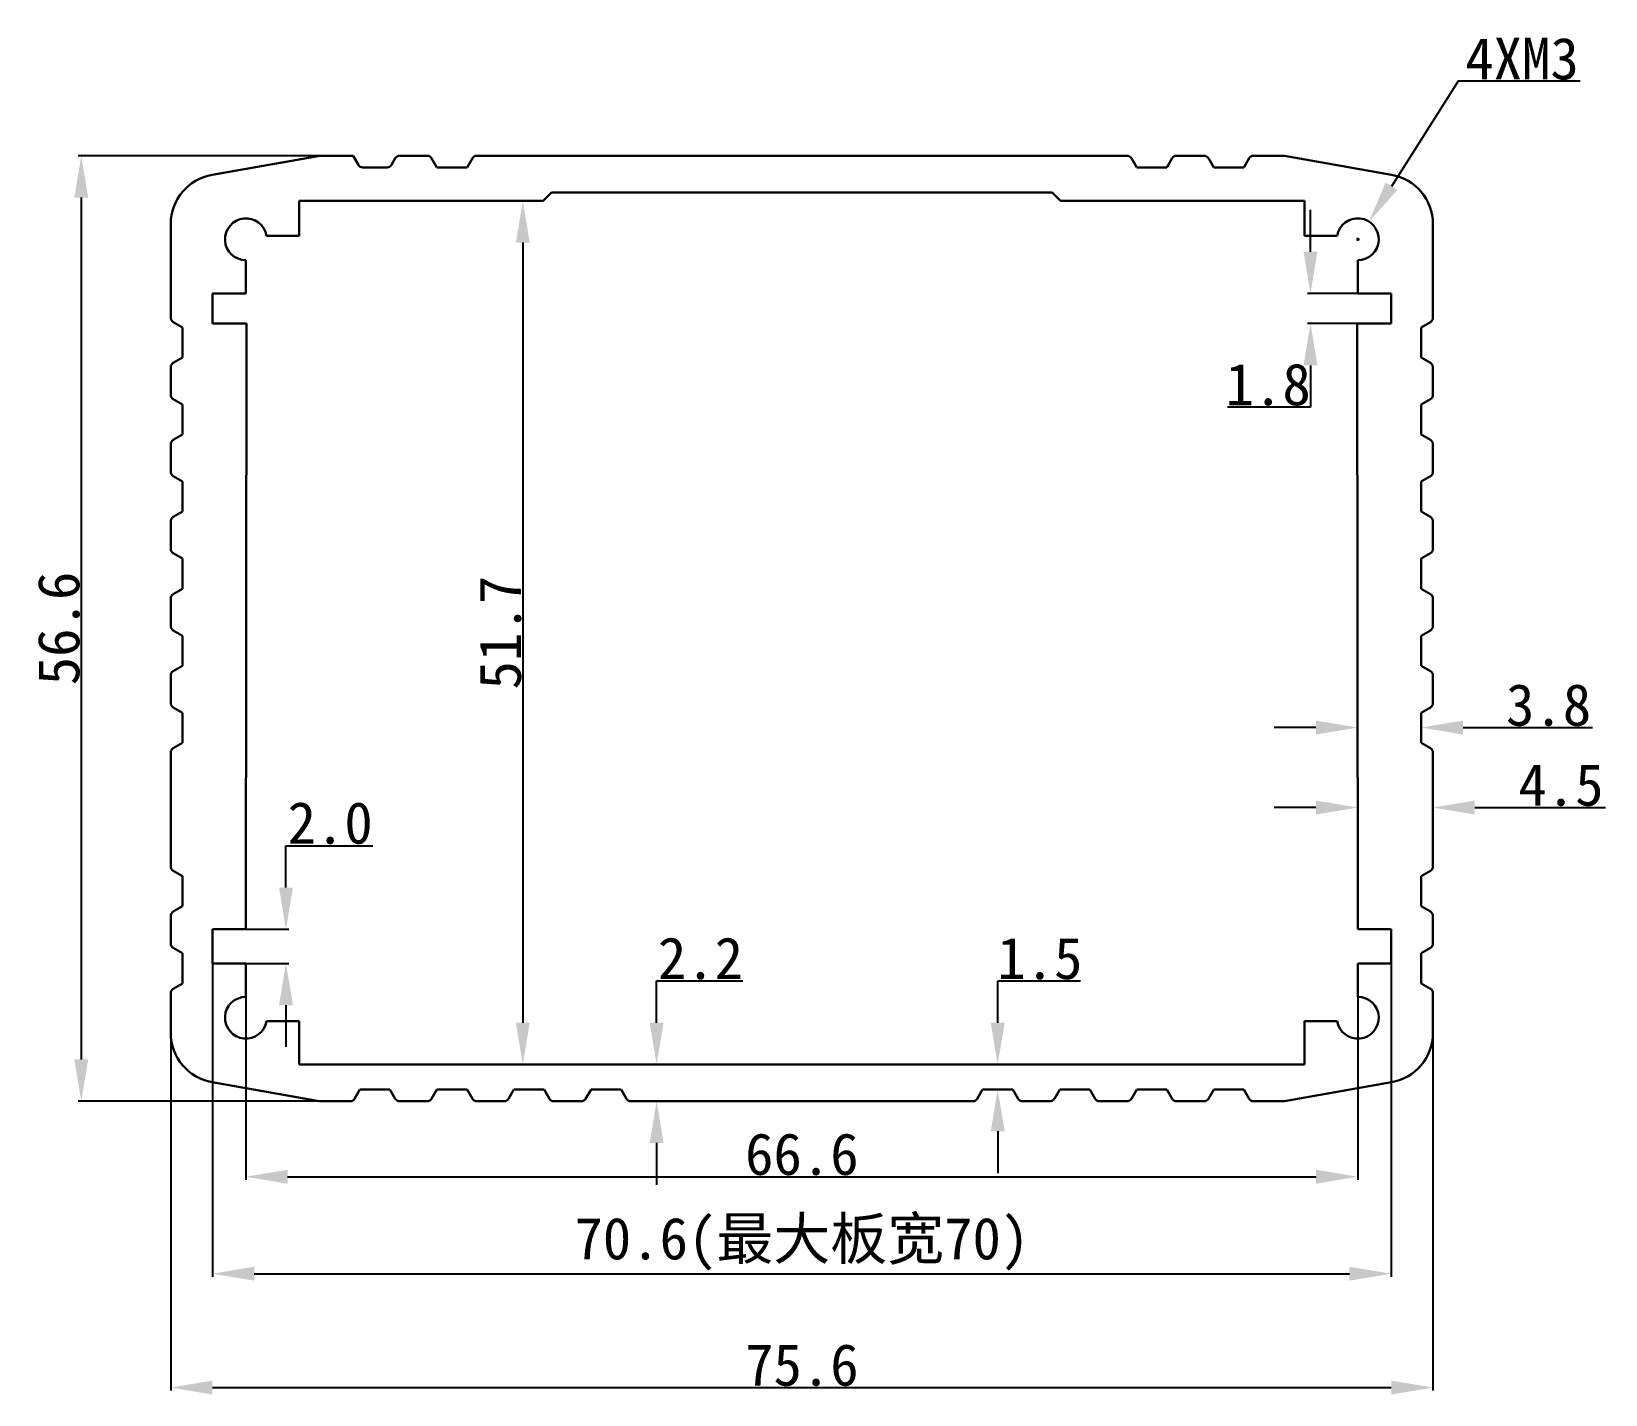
# Model space of a CAD drawing. Header units: inches. Extents: x 30.9 to 125.2, y -11.8 to 69.8.
import ezdxf

# ---------------------------------------------------------------- set-up
doc = ezdxf.new("R2010")
doc.units = ezdxf.units.IN
doc.header["$MEASUREMENT"] = 0
doc.layers.get('Defpoints').update_dxf_attribs({"color": 3})
doc.layers.add('壳体层', color=7, linetype='Continuous', lineweight=30)
doc.layers.add('标注层', color=7, linetype='Continuous')
doc.layers.add('槽宽标注', color=30, linetype='Continuous')
doc.styles.get("Standard").update_dxf_attribs({"font": 'simhei.ttf'})
doc.dimstyles.get("Standard").update_dxf_attribs({"dimtxt": 2.5, "dimasz": 2.5, "dimexe": 0.18, "dimexo": 0.0625, "dimgap": 0.09, "dimtad": 1, "dimtoh": 1, "dimdec": 1, "dimzin": 0, "dimdsep": 46, "dimtxsty": 'Standard', "dimcen": 0.09, "dimadec": 0, "dimazin": 0, "dimtfac": 1, "dimtdec": 1, "dimtofl": 0, "dimtmove": 0, "dimatfit": 3, "dimfxl": 1, "dimtolj": 1, "dimtzin": 0, "dimarcsym": 0})

# ---------------------------------------------------------------- blocks, each defined once
blk = doc.blocks.new('*D19')
at = {"layer": 'Defpoints', "color": 0, "transparency": 16777216}
for p in [(39.23, 11.053), (114.83, 11.053), (114.83, -11.373)]:
    blk.add_point(p, dxfattribs=at)
at = {"layer": '标注层', "color": 0, "lineweight": -2, "transparency": 16777216}
for p, q in [((39.23, 10.991), (39.23, -11.553)), ((114.83, 10.991), (114.83, -11.553)), ((41.73, -11.373), (112.33, -11.373))]:
    blk.add_line(p, q, dxfattribs=at)
at = {"layer": '标注层', "color": 0, "transparency": 16777216}
for points in [[(41.73, -10.956), (41.73, -11.79), (39.23, -11.373)], [(112.33, -10.956), (112.33, -11.79), (114.83, -11.373)]]:
    blk.add_solid(points, dxfattribs=at)
at = {"layer": '标注层', "color": 0, "transparency": 16777216, "insert": (77.03, -10.033), "char_height": 2.5, "attachment_point": 5}
blk.add_mtext('\\A1;75.6', dxfattribs=at)
blk = doc.blocks.new('*D20')
at = {"layer": 'Defpoints', "color": 0, "transparency": 16777216}
for p in [(41.73, 15.038), (112.33, 15.038), (112.33, -4.557)]:
    blk.add_point(p, dxfattribs=at)
at = {"layer": '槽宽标注', "color": 0, "lineweight": -2, "transparency": 16777216}
for p, q in [((41.73, 14.975), (41.73, -4.737)), ((112.33, 14.975), (112.33, -4.737)), ((44.23, -4.557), (109.83, -4.557))]:
    blk.add_line(p, q, dxfattribs=at)
at = {"layer": '槽宽标注', "color": 0, "transparency": 16777216}
for points in [[(44.23, -4.14), (44.23, -4.974), (41.73, -4.557)], [(109.83, -4.14), (109.83, -4.974), (112.33, -4.557)]]:
    blk.add_solid(points, dxfattribs=at)
at = {"layer": '槽宽标注', "color": 0, "transparency": 16777216, "insert": (77.03, -2.782), "char_height": 2.5, "attachment_point": 5}
blk.add_mtext('\\A1;70.6(最大板宽70)', dxfattribs=at)
blk = doc.blocks.new('*D21')
at = {"layer": 'Defpoints', "color": 0, "transparency": 16777216}
for p in [(42.73, 16.06), (46.131, 16.06), (42.73, 14.016)]:
    blk.add_point(p, dxfattribs=at)
at = {"layer": '标注层', "color": 0, "lineweight": -2, "transparency": 16777216}
for p, q in [((46.131, 18.56), (46.131, 21.06)), ((46.131, 21.06), (51.334, 21.06)), ((42.792, 16.06), (46.311, 16.06)), ((42.792, 14.016), (46.311, 14.016)), ((46.131, 11.516), (46.131, 9.016))]:
    blk.add_line(p, q, dxfattribs=at)
at = {"layer": '标注层', "color": 0, "transparency": 16777216}
for points in [[(45.715, 18.56), (46.548, 18.56), (46.131, 16.06)], [(45.715, 11.516), (46.548, 11.516), (46.131, 14.016)]]:
    blk.add_solid(points, dxfattribs=at)
at = {"layer": '标注层', "color": 0, "transparency": 16777216, "insert": (48.777, 22.414), "char_height": 2.5, "attachment_point": 5}
blk.add_mtext('\\A1;2.0', dxfattribs=at)
blk = doc.blocks.new('*D22')
at = {"layer": 'Defpoints', "color": 0, "transparency": 16777216}
for p in [(111.33, 54.124), (107.494, 52.324), (112.33, 52.324)]:
    blk.add_point(p, dxfattribs=at)
at = {"layer": '标注层', "color": 0, "lineweight": -2, "transparency": 16777216}
for p, q in [((107.494, 56.624), (107.494, 59.124)), ((111.267, 54.124), (107.314, 54.124)), ((112.267, 52.324), (107.314, 52.324)), ((107.494, 49.824), (107.494, 47.324)), ((107.494, 47.324), (102.517, 47.324))]:
    blk.add_line(p, q, dxfattribs=at)
at = {"layer": '标注层', "color": 0, "transparency": 16777216}
for points in [[(107.078, 56.624), (107.911, 56.624), (107.494, 54.124)], [(107.078, 49.824), (107.911, 49.824), (107.494, 52.324)]]:
    blk.add_solid(points, dxfattribs=at)
at = {"layer": '标注层', "color": 0, "transparency": 16777216, "insert": (104.961, 48.664), "char_height": 2.5, "attachment_point": 5}
blk.add_mtext('\\A1;1.8', dxfattribs=at)
blk = doc.blocks.new('*D23')
at = {"layer": 'Defpoints', "color": 0, "transparency": 16777216}
for p in [(43.73, 13.016), (110.33, 13.016), (110.33, 1.246)]:
    blk.add_point(p, dxfattribs=at)
at = {"layer": '标注层', "color": 0, "lineweight": -2, "transparency": 16777216}
for p, q in [((43.73, 12.954), (43.73, 1.066)), ((110.33, 12.954), (110.33, 1.066)), ((46.23, 1.246), (107.83, 1.246))]:
    blk.add_line(p, q, dxfattribs=at)
at = {"layer": '标注层', "color": 0, "transparency": 16777216}
for points in [[(46.23, 1.662), (46.23, 0.829), (43.73, 1.246)], [(107.83, 1.662), (107.83, 0.829), (110.33, 1.246)]]:
    blk.add_solid(points, dxfattribs=at)
at = {"layer": '标注层', "color": 0, "transparency": 16777216, "insert": (77.03, 2.586), "char_height": 2.5, "attachment_point": 5}
blk.add_mtext('\\A1;66.6', dxfattribs=at)
blk = doc.blocks.new('*D24')
at = {"layer": 'Defpoints', "color": 0, "transparency": 16777216}
for p in [(68.332, 7.97), (68.332, 7.97), (68.332, 5.77)]:
    blk.add_point(p, dxfattribs=at)
at = {"layer": '标注层', "color": 0, "lineweight": -2, "transparency": 16777216}
for p, q in [((68.332, 10.47), (68.332, 12.97)), ((68.332, 12.97), (73.492, 12.97)), ((68.395, 7.97), (68.512, 7.97)), ((68.395, 5.77), (68.512, 5.77)), ((68.332, 3.27), (68.332, 0.77))]:
    blk.add_line(p, q, dxfattribs=at)
at = {"layer": '标注层', "color": 0, "transparency": 16777216}
for points in [[(67.916, 10.47), (68.749, 10.47), (68.332, 7.97)], [(67.916, 3.27), (68.749, 3.27), (68.332, 5.77)]]:
    blk.add_solid(points, dxfattribs=at)
at = {"layer": '标注层', "color": 0, "transparency": 16777216, "insert": (70.957, 14.31), "char_height": 2.5, "attachment_point": 5}
blk.add_mtext('\\A1;2.2', dxfattribs=at)
blk = doc.blocks.new('*D25')
at = {"layer": 'Defpoints', "color": 0, "transparency": 16777216}
for p in [(88.758, 7.97), (88.758, 7.97), (88.758, 6.47)]:
    blk.add_point(p, dxfattribs=at)
at = {"layer": '标注层', "color": 0, "lineweight": -2, "transparency": 16777216}
for p, q in [((88.758, 10.47), (88.758, 12.97)), ((88.758, 12.97), (93.722, 12.97)), ((88.821, 7.97), (88.938, 7.97)), ((88.821, 6.47), (88.938, 6.47)), ((88.758, 3.97), (88.758, 1.47))]:
    blk.add_line(p, q, dxfattribs=at)
at = {"layer": '标注层', "color": 0, "transparency": 16777216}
for points in [[(88.342, 10.47), (89.175, 10.47), (88.758, 7.97)], [(88.342, 3.97), (89.175, 3.97), (88.758, 6.47)]]:
    blk.add_solid(points, dxfattribs=at)
at = {"layer": '标注层', "color": 0, "transparency": 16777216, "insert": (91.285, 14.31), "char_height": 2.5, "attachment_point": 5}
blk.add_mtext('\\A1;1.5', dxfattribs=at)
blk = doc.blocks.new('*D26')
at = {"layer": 'Defpoints', "color": 0, "transparency": 16777216}
for p in [(110.323, 23.351), (114.83, 23.351), (114.83, 23.351)]:
    blk.add_point(p, dxfattribs=at)
at = {"layer": '标注层', "color": 0, "lineweight": -2, "transparency": 16777216}
for p, q in [((107.823, 23.351), (105.323, 23.351)), ((110.323, 23.413), (110.323, 23.531)), ((114.83, 23.413), (114.83, 23.531)), ((117.33, 23.351), (125.164, 23.351))]:
    blk.add_line(p, q, dxfattribs=at)
at = {"layer": '标注层', "color": 0, "transparency": 16777216}
for points in [[(107.823, 23.768), (107.823, 22.934), (110.323, 23.351)], [(117.33, 23.768), (117.33, 22.934), (114.83, 23.351)]]:
    blk.add_solid(points, dxfattribs=at)
at = {"layer": '标注层', "color": 0, "transparency": 16777216, "insert": (122.497, 24.691), "char_height": 2.5, "attachment_point": 5}
blk.add_mtext('\\A1;4.5', dxfattribs=at)
blk = doc.blocks.new('*D27')
at = {"layer": 'Defpoints', "color": 0, "transparency": 16777216}
for p in [(110.319, 28.14), (114.13, 28.14), (114.13, 28.14)]:
    blk.add_point(p, dxfattribs=at)
at = {"layer": '标注层', "color": 0, "lineweight": -2, "transparency": 16777216}
for p, q in [((110.319, 28.203), (110.319, 28.32)), ((114.13, 28.203), (114.13, 28.32)), ((107.819, 28.14), (105.319, 28.14)), ((116.63, 28.14), (124.38, 28.14))]:
    blk.add_line(p, q, dxfattribs=at)
at = {"layer": '标注层', "color": 0, "transparency": 16777216}
for points in [[(107.819, 28.557), (107.819, 27.724), (110.319, 28.14)], [(116.63, 28.557), (116.63, 27.724), (114.13, 28.14)]]:
    blk.add_solid(points, dxfattribs=at)
at = {"layer": '标注层', "color": 0, "transparency": 16777216, "insert": (121.755, 29.48), "char_height": 2.5, "attachment_point": 5}
blk.add_mtext('\\A1;3.8', dxfattribs=at)
blk = doc.blocks.new('*D28')
at = {"layer": 'Defpoints', "color": 0, "transparency": 16777216}
for p in [(59.947, 59.67), (59.947, 7.97), (60.316, 7.97)]:
    blk.add_point(p, dxfattribs=at)
at = {"layer": '标注层', "color": 0, "lineweight": -2, "transparency": 16777216}
for p, q in [((60.009, 59.67), (60.496, 59.67)), ((60.316, 57.17), (60.316, 10.47)), ((60.009, 7.97), (60.496, 7.97))]:
    blk.add_line(p, q, dxfattribs=at)
at = {"layer": '标注层', "color": 0, "transparency": 16777216}
for points in [[(59.899, 57.17), (60.732, 57.17), (60.316, 59.67)], [(59.899, 10.47), (60.732, 10.47), (60.316, 7.97)]]:
    blk.add_solid(points, dxfattribs=at)
at = {"layer": '标注层', "color": 0, "transparency": 16777216, "insert": (58.976, 33.82), "char_height": 2.5, "attachment_point": 5, "rotation": 90}
blk.add_mtext('\\A1;51.7', dxfattribs=at)
blk = doc.blocks.new('*D29')
at = {"layer": 'Defpoints', "color": 0, "transparency": 16777216}
for p in [(49.154, 62.37), (33.87, 5.77), (49.154, 5.77)]:
    blk.add_point(p, dxfattribs=at)
at = {"layer": '标注层', "color": 0, "lineweight": -2, "transparency": 16777216}
for p, q in [((49.092, 62.37), (33.69, 62.37)), ((33.87, 59.87), (33.87, 8.27)), ((49.092, 5.77), (33.69, 5.77))]:
    blk.add_line(p, q, dxfattribs=at)
at = {"layer": '标注层', "color": 0, "transparency": 16777216}
for points in [[(33.453, 59.87), (34.286, 59.87), (33.87, 62.37)], [(33.453, 8.27), (34.286, 8.27), (33.87, 5.77)]]:
    blk.add_solid(points, dxfattribs=at)
at = {"layer": '标注层', "color": 0, "transparency": 16777216, "insert": (32.53, 34.07), "char_height": 2.5, "attachment_point": 5, "rotation": 90}
blk.add_mtext('\\A1;56.6', dxfattribs=at)
blk = doc.blocks.new('*D30')
at = {"layer": 'Defpoints', "color": 0, "transparency": 16777216}
for p in [(111, 58.429), (109.659, 56.319)]:
    blk.add_point(p, dxfattribs=at)
at = {"layer": '标注层', "color": 0, "lineweight": -2, "transparency": 16777216}
for p, q in [((116.342, 66.83), (112.342, 60.538)), ((123.645, 66.83), (116.342, 66.83)), ((110.24, 57.374), (110.42, 57.374)), ((110.33, 57.284), (110.33, 57.464))]:
    blk.add_line(p, q, dxfattribs=at)
at = {"layer": '标注层', "color": 0, "transparency": 16777216}
blk.add_solid([(111.99, 60.762), (112.693, 60.315), (111, 58.429)], dxfattribs=at)
at = {"layer": '标注层', "color": 0, "transparency": 16777216, "insert": (120.162, 68.17), "char_height": 2.5, "attachment_point": 5}
blk.add_mtext('\\A1;{\\f@SimHei|b0|i0|c134|p49;4XM3}', dxfattribs=at)

msp = doc.modelspace()

# ---------------------------------------------------------------- linework, layer by layer
at = {"layer": '壳体层'}
for p, q in [((48.154, 62.37), (41.709, 61.233)), ((50.154, 62.37), (48.154, 62.37)), ((50.154, 62.37), (50.474, 61.819)), ((54.595, 62.37), (52.94, 62.37)), ((57.554, 62.37), (96.506, 62.37)), ((99.464, 62.37), (101.119, 62.37)), ((104.078, 62.37), (105.879, 62.37)), ((105.931, 62.365), (112.351, 61.233)), ((50.733, 61.67), (52.188, 61.67)), ((52.681, 62.221), (52.448, 61.819)), ((54.854, 62.221), (55.174, 61.67)), ((55.174, 61.67), (56.974, 61.67)), ((57.294, 62.221), (56.974, 61.67)), ((96.765, 62.221), (97.085, 61.67)), ((98.885, 61.67), (97.085, 61.67)), ((99.205, 62.221), (98.885, 61.67)), ((101.378, 62.221), (101.698, 61.67)), ((103.498, 61.67), (101.698, 61.67)), ((103.818, 62.221), (103.498, 61.67)), ((61.53, 59.67), (46.916, 59.67)), ((46.916, 57.57), (46.916, 59.67)), ((46.916, 59.67), (46.916, 57.57)), ((62.03, 60.17), (61.53, 59.67)), ((62.03, 60.17), (92.03, 60.17)), ((92.03, 60.17), (92.53, 59.67)), ((92.53, 59.67), (107.143, 59.67)), ((107.143, 57.57), (107.143, 59.67)), ((107.143, 59.67), (107.143, 57.57)), ((39.23, 52.671), (39.23, 58.279)), ((46.916, 57.57), (44.964, 57.57)), ((107.143, 57.57), (109.095, 57.57)), ((114.83, 52.671), (114.83, 58.279)), ((43.73, 56.124), (43.73, 54.124)), ((110.33, 56.124), (110.33, 54.124)), ((43.73, 54.124), (41.73, 54.124)), ((41.73, 54.124), (41.73, 52.324)), ((110.33, 54.124), (112.33, 54.124)), ((112.33, 54.124), (112.33, 52.324)), ((39.379, 52.411), (39.93, 52.091)), ((39.93, 50.291), (39.93, 52.091)), ((43.76, 52.324), (41.73, 52.324)), ((43.76, 52.324), (43.73, 16.06)), ((110.299, 52.324), (110.33, 16.06)), ((110.299, 52.324), (112.33, 52.324)), ((114.68, 52.411), (114.13, 52.091)), ((114.13, 50.291), (114.13, 52.091)), ((39.379, 49.972), (39.93, 50.291)), ((114.68, 49.972), (114.13, 50.291)), ((39.23, 49.712), (39.23, 48.057)), ((114.83, 49.712), (114.83, 48.057)), ((39.379, 47.798), (39.93, 47.478)), ((39.93, 45.678), (39.93, 47.478)), ((114.68, 47.798), (114.13, 47.478)), ((114.13, 45.678), (114.13, 47.478)), ((39.379, 45.358), (39.93, 45.678)), ((114.68, 45.358), (114.13, 45.678)), ((39.23, 45.099), (39.23, 43.444)), ((114.83, 45.099), (114.83, 43.444)), ((39.379, 43.185), (39.93, 42.865)), ((39.93, 41.065), (39.93, 42.865)), ((114.68, 43.185), (114.13, 42.865)), ((114.13, 41.065), (114.13, 42.865)), ((39.379, 40.745), (39.93, 41.065)), ((114.68, 40.745), (114.13, 41.065)), ((39.23, 40.485), (39.23, 38.831)), ((114.83, 40.485), (114.83, 38.831)), ((39.379, 38.571), (39.93, 38.251)), ((39.93, 36.451), (39.93, 38.251)), ((114.68, 38.571), (114.13, 38.251)), ((114.13, 36.451), (114.13, 38.251)), ((39.23, 35.872), (39.23, 34.217)), ((39.379, 36.131), (39.93, 36.451)), ((114.68, 36.131), (114.13, 36.451)), ((114.83, 35.872), (114.83, 34.217)), ((39.379, 33.958), (39.93, 33.638)), ((114.68, 33.958), (114.13, 33.638)), ((39.93, 31.838), (39.93, 33.638)), ((114.13, 31.838), (114.13, 33.638)), ((39.23, 31.259), (39.23, 29.604)), ((39.379, 31.518), (39.93, 31.838)), ((114.68, 31.518), (114.13, 31.838)), ((114.83, 31.259), (114.83, 29.604)), ((39.379, 29.345), (39.93, 29.025)), ((114.68, 29.345), (114.13, 29.025)), ((39.93, 27.225), (39.93, 29.025)), ((114.13, 27.225), (114.13, 29.025)), ((39.23, 19.818), (39.23, 26.645)), ((39.379, 26.905), (39.93, 27.225)), ((114.68, 26.905), (114.13, 27.225)), ((114.83, 19.818), (114.83, 26.645)), ((39.379, 19.559), (39.93, 19.239)), ((39.93, 17.439), (39.93, 19.239)), ((114.68, 19.559), (114.13, 19.239)), ((114.13, 17.439), (114.13, 19.239)), ((39.379, 17.119), (39.93, 17.439)), ((114.68, 17.119), (114.13, 17.439)), ((39.23, 16.859), (39.23, 15.205)), ((41.73, 14.016), (41.73, 16.06)), ((41.73, 16.06), (43.73, 16.06)), ((112.33, 16.06), (110.33, 16.06)), ((112.33, 14.016), (112.33, 16.06)), ((114.83, 16.859), (114.83, 15.205)), ((39.379, 14.945), (39.93, 14.625)), ((39.93, 12.825), (39.93, 14.625)), ((114.68, 14.945), (114.13, 14.625)), ((114.13, 12.825), (114.13, 14.625)), ((43.73, 14.016), (41.73, 14.016)), ((43.73, 12.016), (43.73, 14.016)), ((110.33, 12.016), (110.33, 14.016)), ((110.33, 14.016), (112.33, 14.016)), ((39.379, 12.505), (39.93, 12.825)), ((114.68, 12.505), (114.13, 12.825)), ((39.23, 12.246), (39.23, 9.861)), ((114.83, 12.246), (114.83, 9.861)), ((46.916, 10.57), (44.964, 10.57)), ((46.916, 10.57), (46.916, 7.97)), ((46.916, 7.97), (46.916, 10.57)), ((107.143, 10.57), (107.143, 7.97)), ((107.143, 7.97), (107.143, 10.57)), ((107.143, 10.57), (109.095, 10.57)), ((46.916, 7.97), (107.143, 7.97)), ((48.128, 5.775), (41.709, 6.906)), ((105.931, 5.775), (112.351, 6.906)), ((49.981, 5.77), (48.18, 5.77)), ((50.241, 5.919), (50.561, 6.47)), ((50.561, 6.47), (52.361, 6.47)), ((52.681, 5.919), (52.361, 6.47)), ((54.595, 5.77), (52.94, 5.77)), ((54.854, 5.919), (55.174, 6.47)), ((55.174, 6.47), (56.974, 6.47)), ((57.294, 5.919), (56.974, 6.47)), ((59.208, 5.77), (57.554, 5.77)), ((59.468, 5.919), (59.788, 6.47)), ((59.788, 6.47), (61.588, 6.47)), ((61.907, 5.919), (61.588, 6.47)), ((63.822, 5.77), (62.167, 5.77)), ((64.081, 5.919), (64.401, 6.47)), ((64.401, 6.47), (66.201, 6.47)), ((66.521, 5.919), (66.201, 6.47)), ((66.78, 5.77), (87.279, 5.77)), ((87.538, 5.919), (87.858, 6.47)), ((89.658, 6.47), (87.858, 6.47)), ((89.978, 5.919), (89.658, 6.47)), ((90.238, 5.77), (91.892, 5.77)), ((92.152, 5.919), (92.472, 6.47)), ((94.272, 6.47), (92.472, 6.47)), ((94.592, 5.919), (94.272, 6.47)), ((94.851, 5.77), (96.506, 5.77)), ((96.765, 5.919), (97.085, 6.47)), ((98.885, 6.47), (97.085, 6.47)), ((99.205, 5.919), (98.885, 6.47)), ((99.464, 5.77), (101.119, 5.77)), ((101.378, 5.919), (101.698, 6.47)), ((103.498, 6.47), (101.698, 6.47)), ((103.818, 5.919), (103.498, 6.47)), ((104.078, 5.77), (105.879, 5.77))]:
    msp.add_line(p, q, dxfattribs=at)
for centre, radius, start, end in [((52.94, 62.07), 0.3, 90, 149.84408), ((54.595, 62.07), 0.3, 30.15592, 90), ((57.554, 62.07), 0.3, 90, 149.84408), ((96.506, 62.07), 0.3, 30.15592, 90), ((99.464, 62.07), 0.3, 90, 149.84408), ((101.119, 62.07), 0.3, 30.15592, 90), ((104.078, 62.07), 0.3, 90, 149.84408), ((105.879, 62.07), 0.3, 80, 90), ((50.733, 61.97), 0.3, 210.15592, 270), ((52.188, 61.97), 0.3, 270, 329.84408), ((42.23, 58.279), 3, 100, 180), ((111.83, 58.279), 3, 0, 80), ((43.73, 57.374), 1.25, 9.03127, 270), ((110.33, 57.374), 1.25, 270, 170.96873), ((39.53, 52.671), 0.3, 180, 239.84408), ((114.53, 52.671), 0.3, 300.15592, 0), ((39.53, 49.712), 0.3, 120.15592, 180), ((114.53, 49.712), 0.3, 0, 59.84408), ((39.53, 48.057), 0.3, 180, 239.84408), ((114.53, 48.057), 0.3, 300.15592, 0), ((39.53, 45.099), 0.3, 120.15592, 180), ((114.53, 45.099), 0.3, 0, 59.84408), ((39.53, 43.444), 0.3, 180, 239.84408), ((114.53, 43.444), 0.3, 300.15592, 0), ((39.53, 40.485), 0.3, 120.15592, 180), ((114.53, 40.485), 0.3, 0, 59.84408), ((39.53, 38.831), 0.3, 180, 239.84408), ((114.53, 38.831), 0.3, 300.15592, 0), ((39.53, 35.872), 0.3, 120.15592, 180), ((114.53, 35.872), 0.3, 0, 59.84408), ((39.53, 34.217), 0.3, 180, 239.84408), ((114.53, 34.217), 0.3, 300.15592, 0), ((39.53, 31.259), 0.3, 120.15592, 180), ((114.53, 31.259), 0.3, 0, 59.84408), ((39.53, 29.604), 0.3, 180, 239.84408), ((114.53, 29.604), 0.3, 300.15592, 0), ((39.53, 26.645), 0.3, 120.15592, 180), ((114.53, 26.645), 0.3, 0, 59.84408), ((39.53, 19.818), 0.3, 180, 239.84408), ((114.53, 19.818), 0.3, 300.15592, 0), ((39.53, 16.859), 0.3, 120.15592, 180), ((114.53, 16.859), 0.3, 0, 59.84408), ((39.53, 15.205), 0.3, 180, 239.84408), ((114.53, 15.205), 0.3, 300.15592, 0), ((39.53, 12.246), 0.3, 120.15592, 180), ((114.53, 12.246), 0.3, 0, 59.84408), ((43.73, 10.766), 1.25, 90, 350.96873), ((110.33, 10.766), 1.25, 189.03127, 90), ((42.23, 9.861), 3, 180, 260), ((111.83, 9.861), 3, 280, 0), ((48.18, 6.07), 0.3, 260, 270), ((49.981, 6.07), 0.3, 270, 329.84408), ((52.94, 6.07), 0.3, 210.15592, 270), ((54.595, 6.07), 0.3, 270, 329.84408), ((57.554, 6.07), 0.3, 210.15592, 270), ((59.208, 6.07), 0.3, 270, 329.84408), ((62.167, 6.07), 0.3, 210.15592, 270), ((63.822, 6.07), 0.3, 270, 329.84408), ((66.78, 6.07), 0.3, 210.15592, 270), ((87.279, 6.07), 0.3, 270, 329.84408), ((90.238, 6.07), 0.3, 210.15592, 270), ((91.892, 6.07), 0.3, 270, 329.84408), ((94.851, 6.07), 0.3, 210.15592, 270), ((96.506, 6.07), 0.3, 270, 329.84408), ((99.464, 6.07), 0.3, 210.15592, 270), ((101.119, 6.07), 0.3, 270, 329.84408), ((104.078, 6.07), 0.3, 210.15592, 270), ((105.879, 6.07), 0.3, 270, 280)]:
    msp.add_arc(centre, radius, start, end, dxfattribs=at)

# ---------------------------------------------------------------- dimensions: what is measured, and where the dimension line sits
at = {"layer": '标注层'}
dim = msp.add_diameter_dim_2p(p1=(109.659, 56.319), p2=(111, 58.429), text='{\\f@SimHei|b0|i0|c134|p49;4XM3}', dimstyle='Standard', dxfattribs=at)
dim.commit()
dim.dimension.update_dxf_attribs({"geometry": '*D30', "text_midpoint": (120.162, 66.83), "dimtype": 163})
for base, p1, p2, picture, middle in [((33.87, 5.77), (49.154, 62.37), (49.154, 5.77), '*D29', (32.53, 34.07)), ((60.316, 7.97), (59.947, 59.67), (59.947, 7.97), '*D28', (58.976, 33.82)), ((107.494, 52.324), (111.33, 54.124), (112.33, 52.324), '*D22', (104.961, 48.664)), ((46.131, 16.06), (42.73, 14.016), (42.73, 16.06), '*D21', (48.777, 22.414)), ((68.332, 7.97), (68.332, 5.77), (68.332, 7.97), '*D24', (70.957, 14.31)), ((88.758, 7.97), (88.758, 6.47), (88.758, 7.97), '*D25', (91.285, 14.31))]:
    dim = msp.add_linear_dim(base=base, p1=p1, p2=p2, angle=90, dimstyle='Standard', dxfattribs=at)
    dim.commit()
    dim.dimension.update_dxf_attribs({"geometry": picture, "text_midpoint": middle})
for base, p1, p2, picture, middle in [((114.13, 28.14), (110.319, 28.14), (114.13, 28.14), '*D27', (121.755, 29.48)), ((114.83, 23.351), (110.323, 23.351), (114.83, 23.351), '*D26', (122.497, 24.691)), ((110.33, 1.246), (43.73, 13.016), (110.33, 13.016), '*D23', (77.03, 2.586))]:
    dim = msp.add_linear_dim(base=base, p1=p1, p2=p2, dimstyle='Standard', dxfattribs=at)
    dim.commit()
    dim.dimension.update_dxf_attribs({"geometry": picture, "text_midpoint": middle})
dim = msp.add_linear_dim(base=(114.83, -11.373), p1=(39.23, 11.053), p2=(114.83, 11.053), dimstyle='Standard', dxfattribs=at)
dim.commit()
dim.dimension.update_dxf_attribs({"geometry": '*D19', "text_midpoint": (77.03, -11.373), "dimtype": 160})
at = {"layer": '槽宽标注'}
dim = msp.add_linear_dim(base=(112.33, -4.557), p1=(41.73, 15.038), p2=(112.33, 15.038), text='<>(最大板宽70)', dimstyle='Standard', dxfattribs=at)
dim.commit()
dim.dimension.update_dxf_attribs({"geometry": '*D20', "text_midpoint": (77.03, -4.557), "dimtype": 160})

doc.saveas('drawing.dxf')
